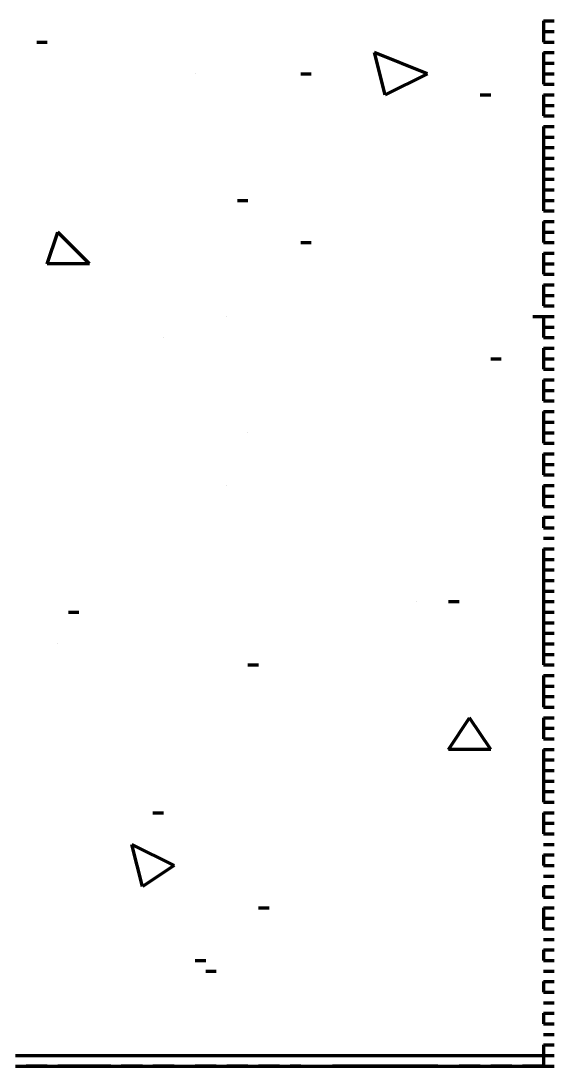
# Model space of a CAD drawing. Header units: inches. Extents: x 16 to 776, y 37 to 575.
# Drawn here: x 316.75 to 325.17, y 303.33 to 319.83 of the extents above; entities that cross this region are included whole.
import ezdxf

# ---------------------------------------------------------------- set-up
doc = ezdxf.new("R2010")
doc.units = ezdxf.units.IN
doc.header["$MEASUREMENT"] = 0
doc.layers.add('P', color=250, linetype='CONTINUOUS', lineweight=100)

msp = doc.modelspace()

# ---------------------------------------------------------------- linework, layer by layer
at = {"layer": 'P', "color": 0, "linetype": 'Continuous'}
for points in [[(325, 319.833), (325, 319.833)], [(325, 319.833), (325.167, 319.833)], [(325, 319.833), (325, 319.667)], [(325, 319.833), (325.167, 319.833)], [(325, 319.833), (325, 319.833)], [(325, 319.667), (325, 319.667)], [(325, 319.667), (325.167, 319.667)], [(325, 319.667), (325, 319.5)], [(325, 319.667), (325.167, 319.667)], [(325, 319.667), (325, 319.667)], [(317, 319.5), (317.167, 319.5)], [(325, 319.5), (325, 319.5)], [(325, 319.5), (325.167, 319.5)], [(325, 319.5), (325, 319.5)], [(325, 319.5), (325.167, 319.5)], [(325, 319.5), (325.167, 319.5)], [(325, 319.5), (325, 319.5)], [(325, 319.5), (325, 319.5)], [(325, 319.5), (325.167, 319.5)], [(325, 319.5), (325.167, 319.5)], [(325, 319.5), (325, 319.5)], [(325, 319.5), (325.167, 319.5)], [(325, 319.5), (325, 319.5)], [(323.167, 319), (322.333, 319.333)], [(322.5, 318.667), (322.333, 319.333)], [(325, 319.333), (325, 319.333)], [(325, 319.333), (325.167, 319.333)], [(325, 319.333), (325, 319.167)], [(325, 319.333), (325.167, 319.333)], [(325, 319.333), (325, 319.333)], [(325, 319.167), (325, 319.167)], [(325, 319.167), (325.167, 319.167)], [(325, 319.167), (325, 319)], [(325, 319.167), (325.167, 319.167)], [(325, 319.167), (325, 319.167)], [(319.5, 319), (319.5, 319)], [(321.167, 319), (321.333, 319)], [(323.167, 319), (322.5, 318.667)], [(325, 319), (325, 319)], [(325, 319), (325.167, 319)], [(325, 319), (325, 319)], [(325, 319), (325, 319)], [(325, 319), (325.167, 319)], [(325, 319), (325.167, 319)], [(325, 319), (325, 319)], [(325, 319), (325, 318.833)], [(325, 319), (325.167, 319)], [(325, 319), (325, 319)], [(325, 318.833), (325, 318.833)], [(325, 318.833), (325.167, 318.833)], [(325, 318.833), (325.167, 318.833)], [(325, 318.833), (325, 318.833)], [(324, 318.667), (324.167, 318.667)], [(325, 318.667), (325, 318.667)], [(325, 318.667), (325.167, 318.667)], [(325, 318.667), (325, 318.667)], [(325, 318.667), (325, 318.667)], [(325, 318.667), (325.167, 318.667)], [(325, 318.667), (325.167, 318.667)], [(325, 318.667), (325, 318.667)], [(325, 318.667), (325, 318.5)], [(325, 318.667), (325.167, 318.667)], [(325, 318.667), (325, 318.667)], [(325, 318.5), (325, 318.5)], [(325, 318.5), (325.167, 318.5)], [(325, 318.5), (325, 318.333)], [(325, 318.5), (325.167, 318.5)], [(325, 318.5), (325, 318.5)], [(325, 318.333), (325, 318.333)], [(325, 318.333), (325.167, 318.333)], [(325, 318.333), (325.167, 318.333)], [(325, 318.333), (325, 318.333)], [(325, 318.167), (325, 318.167)], [(325, 318.167), (325.167, 318.167)], [(325, 318.167), (325, 318.167)], [(325, 318.167), (325, 318.167)], [(325, 318.167), (325.167, 318.167)], [(325, 318.167), (325.167, 318.167)], [(325, 318.167), (325, 318.167)], [(325, 318.167), (325, 318)], [(325, 318.167), (325.167, 318.167)], [(325, 318.167), (325, 318.167)], [(325, 318), (325, 318)], [(325, 318), (325.167, 318)], [(325, 318), (325, 317.833)], [(325, 318), (325.167, 318)], [(325, 318), (325, 318)], [(325, 317.833), (325, 317.833)], [(325, 317.833), (325.167, 317.833)], [(325, 317.833), (325, 317.833)], [(325, 317.833), (325.167, 317.833)], [(325, 317.833), (325.167, 317.833)], [(325, 317.833), (325, 317.833)], [(325, 317.833), (325, 317.667)], [(325, 317.833), (325.167, 317.833)], [(325, 317.833), (325, 317.833)], [(325, 317.667), (325, 317.667)], [(325, 317.667), (325.167, 317.667)], [(325, 317.667), (325, 317.5)], [(325, 317.667), (325.167, 317.667)], [(325, 317.667), (325, 317.667)], [(325, 317.5), (325, 317.5)], [(325, 317.5), (325.167, 317.5)], [(325, 317.5), (325, 317.333)], [(325, 317.5), (325.167, 317.5)], [(325, 317.5), (325, 317.5)], [(325, 317.333), (325, 317.333)], [(325, 317.333), (325.167, 317.333)], [(325, 317.333), (325, 317.333)], [(325, 317.333), (325.167, 317.333)], [(325, 317.333), (325.167, 317.333)], [(325, 317.333), (325, 317.333)], [(325, 317.333), (325, 317.167)], [(325, 317.333), (325.167, 317.333)], [(325, 317.333), (325, 317.333)], [(325, 317.167), (325, 317.167)], [(325, 317.167), (325.167, 317.167)], [(325, 317.167), (325, 317)], [(325, 317.167), (325.167, 317.167)], [(325, 317.167), (325, 317.167)], [(320.167, 317), (320.333, 317)], [(325, 317), (325, 317)], [(325, 317), (325.167, 317)], [(325, 317), (325, 317)], [(325, 317), (325, 317)], [(325, 317), (325.167, 317)], [(325, 317), (325.167, 317)], [(325, 317), (325, 317)], [(325, 317), (325, 316.833)], [(325, 317), (325.167, 317)], [(325, 317), (325, 317)], [(325, 316.833), (325, 316.833)], [(325, 316.833), (325.167, 316.833)], [(325, 316.833), (325.167, 316.833)], [(325, 316.833), (325, 316.833)], [(325, 316.667), (325, 316.667)], [(325, 316.667), (325.167, 316.667)], [(325, 316.667), (325, 316.5)], [(325, 316.667), (325.167, 316.667)], [(325, 316.667), (325, 316.667)], [(317.167, 316), (317.333, 316.5)], [(317.833, 316), (317.333, 316.5)], [(325, 316.5), (325, 316.5)], [(325, 316.5), (325.167, 316.5)], [(325, 316.5), (325, 316.5)], [(325, 316.5), (325, 316.5)], [(325, 316.5), (325.167, 316.5)], [(325, 316.5), (325.167, 316.5)], [(325, 316.5), (325, 316.5)], [(325, 316.5), (325, 316.333)], [(325, 316.5), (325.167, 316.5)], [(325, 316.5), (325, 316.5)], [(321.167, 316.333), (321.333, 316.333)], [(325, 316.333), (325, 316.333)], [(325, 316.333), (325.167, 316.333)], [(325, 316.333), (325.167, 316.333)], [(325, 316.333), (325, 316.333)], [(325, 316.167), (325, 316.167)], [(325, 316.167), (325.167, 316.167)], [(325, 316.167), (325, 316)], [(325, 316.167), (325.167, 316.167)], [(325, 316.167), (325, 316.167)], [(317.833, 316), (317.167, 316)], [(325, 316), (325, 316)], [(325, 316), (325.167, 316)], [(325, 316), (325, 316)], [(325, 316), (325, 316)], [(325, 316), (325.167, 316)], [(325, 316), (325.167, 316)], [(325, 316), (325, 316)], [(325, 316), (325, 315.833)], [(325, 316), (325.167, 316)], [(325, 316), (325, 316)], [(325, 315.833), (325, 315.833)], [(325, 315.833), (325.167, 315.833)], [(325, 315.833), (325.167, 315.833)], [(325, 315.833), (325, 315.833)], [(325, 315.667), (325, 315.667)], [(325, 315.667), (325.167, 315.667)], [(325, 315.667), (325, 315.667)], [(325, 315.667), (325, 315.667)], [(325, 315.667), (325.167, 315.667)], [(325, 315.667), (325.167, 315.667)], [(325, 315.667), (325, 315.667)], [(325, 315.667), (325, 315.5)], [(325, 315.667), (325.167, 315.667)], [(325, 315.667), (325, 315.667)], [(325, 315.5), (325, 315.5)], [(325, 315.5), (325.167, 315.5)], [(325, 315.5), (325, 315.333)], [(325, 315.5), (325.167, 315.5)], [(325, 315.5), (325, 315.5)], [(325, 315.333), (325, 315.333)], [(325, 315.333), (325.167, 315.333)], [(325, 315.333), (325.167, 315.333)], [(325, 315.333), (325, 315.333)], [(325, 315.333), (325.167, 315.333)], [(325, 315.333), (325, 315.333)], [(320, 315.167), (320, 315.167)], [(324.833, 315.167), (325, 315.167)], [(325, 315.167), (325, 315.167)], [(325, 315.167), (325.167, 315.167)], [(325, 315.167), (325, 315.167)], [(325, 315.167), (325.167, 315.167)], [(325, 315.167), (325, 315.167)], [(325, 315.167), (325.167, 315.167)], [(325, 315.167), (325.167, 315.167)], [(325, 315.167), (325, 315.167)], [(325, 315.167), (325, 315)], [(325, 315.167), (325.167, 315.167)], [(325, 315.167), (325, 315.167)], [(325, 315), (325, 315)], [(325, 315), (325.167, 315)], [(325, 315), (325, 314.833)], [(325, 315), (325.167, 315)], [(325, 315), (325, 315)], [(319, 314.833), (319, 314.833)], [(325, 314.833), (325, 314.833)], [(325, 314.833), (325.167, 314.833)], [(325, 314.833), (325, 314.833)], [(325, 314.833), (325, 314.833)], [(325, 314.833), (325.167, 314.833)], [(325, 314.833), (325.167, 314.833)], [(325, 314.833), (325, 314.833)], [(325, 314.833), (325.167, 314.833)], [(325, 314.833), (325, 314.833)], [(325, 314.667), (325, 314.667)], [(325, 314.667), (325.167, 314.667)], [(325, 314.667), (325, 314.5)], [(325, 314.667), (325.167, 314.667)], [(325, 314.667), (325, 314.667)], [(324.167, 314.5), (324.333, 314.5)], [(325, 314.5), (325, 314.5)], [(325, 314.5), (325.167, 314.5)], [(325, 314.5), (325, 314.333)], [(325, 314.5), (325.167, 314.5)], [(325, 314.5), (325, 314.5)], [(325, 314.333), (325, 314.333)], [(325, 314.333), (325.167, 314.333)], [(325, 314.333), (325, 314.333)], [(325, 314.333), (325, 314.333)], [(325, 314.333), (325.167, 314.333)], [(325, 314.333), (325.167, 314.333)], [(325, 314.333), (325, 314.333)], [(325, 314.333), (325.167, 314.333)], [(325, 314.333), (325, 314.333)], [(325, 314.167), (325, 314.167)], [(325, 314.167), (325.167, 314.167)], [(325, 314.167), (325, 314)], [(325, 314.167), (325.167, 314.167)], [(325, 314.167), (325, 314.167)], [(325, 314), (325, 314)], [(325, 314), (325.167, 314)], [(325, 314), (325, 314)], [(325, 314), (325, 314)], [(325, 314), (325.167, 314)], [(325, 314), (325.167, 314)], [(325, 314), (325, 314)], [(325, 314), (325, 313.833)], [(325, 314), (325.167, 314)], [(325, 314), (325, 314)], [(325, 313.833), (325, 313.833)], [(325, 313.833), (325.167, 313.833)], [(325, 313.833), (325.167, 313.833)], [(325, 313.833), (325, 313.833)], [(325, 313.667), (325, 313.667)], [(325, 313.667), (325.167, 313.667)], [(325, 313.667), (325, 313.5)], [(325, 313.667), (325.167, 313.667)], [(325, 313.667), (325, 313.667)], [(325, 313.5), (325, 313.5)], [(325, 313.5), (325.167, 313.5)], [(325, 313.5), (325, 313.5)], [(325, 313.5), (325, 313.5)], [(325, 313.5), (325.167, 313.5)], [(325, 313.5), (325.167, 313.5)], [(325, 313.5), (325, 313.5)], [(325, 313.5), (325, 313.333)], [(325, 313.5), (325.167, 313.5)], [(325, 313.5), (325, 313.5)], [(320.333, 313.333), (320.333, 313.333)], [(325, 313.333), (325, 313.333)], [(325, 313.333), (325.167, 313.333)], [(325, 313.333), (325, 313.167)], [(325, 313.333), (325.167, 313.333)], [(325, 313.333), (325, 313.333)], [(325, 313.167), (325, 313.167)], [(325, 313.167), (325.167, 313.167)], [(325, 313.167), (325.167, 313.167)], [(325, 313.167), (325, 313.167)], [(325, 313.167), (325.167, 313.167)], [(325, 313.167), (325, 313.167)], [(325, 313), (325, 313)], [(325, 313), (325.167, 313)], [(325, 313), (325, 313)], [(325, 313), (325.167, 313)], [(325, 313), (325, 313)], [(325, 313), (325.167, 313)], [(325, 313), (325.167, 313)], [(325, 313), (325, 313)], [(325, 313), (325, 312.833)], [(325, 313), (325.167, 313)], [(325, 313), (325, 313)], [(325, 312.833), (325, 312.833)], [(325, 312.833), (325.167, 312.833)], [(325, 312.833), (325, 312.667)], [(325, 312.833), (325.167, 312.833)], [(325, 312.833), (325, 312.833)], [(325, 312.667), (325, 312.667)], [(325, 312.667), (325.167, 312.667)], [(325, 312.667), (325, 312.667)], [(325, 312.667), (325.167, 312.667)], [(325, 312.667), (325.167, 312.667)], [(325, 312.667), (325, 312.667)], [(325, 312.667), (325, 312.667)], [(325, 312.667), (325.167, 312.667)], [(325, 312.667), (325.167, 312.667)], [(325, 312.667), (325, 312.667)], [(325, 312.667), (325.167, 312.667)], [(325, 312.667), (325, 312.667)], [(320, 312.5), (320, 312.5)], [(325, 312.5), (325, 312.5)], [(325, 312.5), (325.167, 312.5)], [(325, 312.5), (325, 312.333)], [(325, 312.5), (325.167, 312.5)], [(325, 312.5), (325, 312.5)], [(325, 312.333), (325, 312.333)], [(325, 312.333), (325.167, 312.333)], [(325, 312.333), (325, 312.167)], [(325, 312.333), (325.167, 312.333)], [(325, 312.333), (325, 312.333)], [(325, 312.167), (325, 312.167)], [(325, 312.167), (325.167, 312.167)], [(325, 312.167), (325, 312.167)], [(325, 312.167), (325.167, 312.167)], [(325, 312.167), (325.167, 312.167)], [(325, 312.167), (325, 312.167)], [(325, 312.167), (325, 312.167)], [(325, 312.167), (325.167, 312.167)], [(325, 312.167), (325.167, 312.167)], [(325, 312.167), (325, 312.167)], [(325, 312.167), (325.167, 312.167)], [(325, 312.167), (325, 312.167)], [(325, 312), (325, 312)], [(325, 312), (325.167, 312)], [(325, 312), (325, 311.833)], [(325, 312), (325.167, 312)], [(325, 312), (325, 312)], [(325, 311.833), (325, 311.833)], [(325, 311.833), (325.167, 311.833)], [(325, 311.833), (325, 311.833)], [(325, 311.833), (325, 311.833)], [(325, 311.833), (325.167, 311.833)], [(325, 311.833), (325.167, 311.833)], [(325, 311.833), (325, 311.833)], [(325, 311.833), (325.167, 311.833)], [(325, 311.833), (325, 311.833)], [(325, 311.833), (325.167, 311.833)], [(325, 311.833), (325, 311.833)], [(325, 311.667), (325, 311.667)], [(325, 311.667), (325.167, 311.667)], [(325, 311.667), (325, 311.667)], [(325, 311.667), (325.167, 311.667)], [(325, 311.667), (325.167, 311.667)], [(325, 311.667), (325, 311.667)], [(325, 311.5), (325, 311.5)], [(325, 311.5), (325.167, 311.5)], [(325, 311.5), (325, 311.333)], [(325, 311.5), (325.167, 311.5)], [(325, 311.5), (325, 311.5)], [(325, 311.333), (325, 311.333)], [(325, 311.333), (325.167, 311.333)], [(325, 311.333), (325, 311.333)], [(325, 311.333), (325, 311.333)], [(325, 311.333), (325.167, 311.333)], [(325, 311.333), (325.167, 311.333)], [(325, 311.333), (325, 311.333)], [(325, 311.333), (325, 311.167)], [(325, 311.333), (325.167, 311.333)], [(325, 311.333), (325, 311.333)], [(325, 311.167), (325, 311.167)], [(325, 311.167), (325.167, 311.167)], [(325, 311.167), (325, 311)], [(325, 311.167), (325.167, 311.167)], [(325, 311.167), (325, 311.167)], [(325, 311), (325, 311)], [(325, 311), (325.167, 311)], [(325, 311), (325, 311)], [(325, 311), (325.167, 311)], [(325, 311), (325.167, 311)], [(325, 311), (325, 311)], [(325, 311), (325, 310.833)], [(325, 311), (325.167, 311)], [(325, 311), (325, 311)], [(325, 310.833), (325, 310.833)], [(325, 310.833), (325.167, 310.833)], [(325, 310.833), (325, 310.667)], [(325, 310.833), (325.167, 310.833)], [(325, 310.833), (325, 310.833)], [(323, 310.667), (323, 310.667)], [(323.5, 310.667), (323.667, 310.667)], [(325, 310.667), (325, 310.667)], [(325, 310.667), (325.167, 310.667)], [(325, 310.667), (325, 310.5)], [(325, 310.667), (325.167, 310.667)], [(325, 310.667), (325, 310.667)], [(317.5, 310.5), (317.667, 310.5)], [(325, 310.5), (325, 310.5)], [(325, 310.5), (325.167, 310.5)], [(325, 310.5), (325, 310.5)], [(325, 310.5), (325.167, 310.5)], [(325, 310.5), (325.167, 310.5)], [(325, 310.5), (325, 310.5)], [(325, 310.5), (325, 310.333)], [(325, 310.5), (325.167, 310.5)], [(325, 310.5), (325, 310.5)], [(325, 310.333), (325, 310.333)], [(325, 310.333), (325.167, 310.333)], [(325, 310.333), (325, 310.167)], [(325, 310.333), (325.167, 310.333)], [(325, 310.333), (325, 310.333)], [(325, 310.167), (325, 310.167)], [(325, 310.167), (325.167, 310.167)], [(325, 310.167), (325, 310)], [(325, 310.167), (325.167, 310.167)], [(325, 310.167), (325, 310.167)], [(317.333, 310), (317.333, 310)], [(325, 310), (325, 310)], [(325, 310), (325.167, 310)], [(325, 310), (325, 310)], [(325, 310), (325.167, 310)], [(325, 310), (325.167, 310)], [(325, 310), (325, 310)], [(325, 310), (325, 309.833)], [(325, 310), (325.167, 310)], [(325, 310), (325, 310)], [(325, 309.833), (325, 309.833)], [(325, 309.833), (325.167, 309.833)], [(325, 309.833), (325, 309.667)], [(325, 309.833), (325.167, 309.833)], [(325, 309.833), (325, 309.833)], [(320.333, 309.667), (320.5, 309.667)], [(325, 309.667), (325, 309.667)], [(325, 309.667), (325.167, 309.667)], [(325, 309.667), (325, 309.667)], [(325, 309.667), (325, 309.667)], [(325, 309.667), (325.167, 309.667)], [(325, 309.667), (325.167, 309.667)], [(325, 309.667), (325, 309.667)], [(325, 309.667), (325.167, 309.667)], [(325, 309.667), (325, 309.667)], [(325, 309.5), (325, 309.5)], [(325, 309.5), (325.167, 309.5)], [(325, 309.5), (325, 309.333)], [(325, 309.5), (325.167, 309.5)], [(325, 309.5), (325, 309.5)], [(325, 309.333), (325, 309.333)], [(325, 309.333), (325.167, 309.333)], [(325, 309.333), (325, 309.167)], [(325, 309.333), (325.167, 309.333)], [(325, 309.333), (325, 309.333)], [(325, 309.167), (325, 309.167)], [(325, 309.167), (325.167, 309.167)], [(325, 309.167), (325, 309.167)], [(325, 309.167), (325, 309.167)], [(325, 309.167), (325.167, 309.167)], [(325, 309.167), (325.167, 309.167)], [(325, 309.167), (325, 309.167)], [(325, 309.167), (325, 309)], [(325, 309.167), (325.167, 309.167)], [(325, 309.167), (325, 309.167)], [(325, 309), (325, 309)], [(325, 309), (325.167, 309)], [(325, 309), (325.167, 309)], [(325, 309), (325, 309)], [(323.5, 308.333), (323.833, 308.833)], [(324.167, 308.333), (323.833, 308.833)], [(323.833, 308.833), (323.833, 308.833)], [(325, 308.833), (325, 308.833)], [(325, 308.833), (325.167, 308.833)], [(325, 308.833), (325, 308.833)], [(325, 308.833), (325, 308.833)], [(325, 308.833), (325.167, 308.833)], [(325, 308.833), (325.167, 308.833)], [(325, 308.833), (325, 308.833)], [(325, 308.833), (325, 308.667)], [(325, 308.833), (325.167, 308.833)], [(325, 308.833), (325, 308.833)], [(325, 308.667), (325, 308.667)], [(325, 308.667), (325.167, 308.667)], [(325, 308.667), (325, 308.5)], [(325, 308.667), (325.167, 308.667)], [(325, 308.667), (325, 308.667)], [(325, 308.5), (325, 308.5)], [(325, 308.5), (325.167, 308.5)], [(325, 308.5), (325.167, 308.5)], [(325, 308.5), (325, 308.5)], [(324.167, 308.333), (323.5, 308.333)], [(325, 308.333), (325, 308.333)], [(325, 308.333), (325.167, 308.333)], [(325, 308.333), (325, 308.333)], [(325, 308.333), (325, 308.333)], [(325, 308.333), (325.167, 308.333)], [(325, 308.333), (325.167, 308.333)], [(325, 308.333), (325, 308.333)], [(325, 308.333), (325, 308.167)], [(325, 308.333), (325.167, 308.333)], [(325, 308.333), (325, 308.333)], [(325, 308.167), (325, 308.167)], [(325, 308.167), (325.167, 308.167)], [(325, 308.167), (325, 308)], [(325, 308.167), (325.167, 308.167)], [(325, 308.167), (325, 308.167)], [(325, 308), (325, 308)], [(325, 308), (325.167, 308)], [(325, 308), (325, 308)], [(325, 308), (325.167, 308)], [(325, 308), (325.167, 308)], [(325, 308), (325, 308)], [(325, 308), (325, 307.833)], [(325, 308), (325.167, 308)], [(325, 308), (325, 308)], [(325, 307.833), (325, 307.833)], [(325, 307.833), (325.167, 307.833)], [(325, 307.833), (325, 307.667)], [(325, 307.833), (325.167, 307.833)], [(325, 307.833), (325, 307.833)], [(325, 307.667), (325, 307.667)], [(325, 307.667), (325.167, 307.667)], [(325, 307.667), (325, 307.5)], [(325, 307.667), (325.167, 307.667)], [(325, 307.667), (325, 307.667)], [(325, 307.5), (325, 307.5)], [(325, 307.5), (325.167, 307.5)], [(325, 307.5), (325, 307.5)], [(325, 307.5), (325.167, 307.5)], [(325, 307.5), (325.167, 307.5)], [(325, 307.5), (325, 307.5)], [(325, 307.5), (325, 307.5)], [(325, 307.5), (325.167, 307.5)], [(325, 307.5), (325.167, 307.5)], [(325, 307.5), (325, 307.5)], [(325, 307.5), (325.167, 307.5)], [(325, 307.5), (325, 307.5)], [(318.833, 307.333), (319, 307.333)], [(325, 307.333), (325, 307.333)], [(325, 307.333), (325.167, 307.333)], [(325, 307.333), (325, 307.167)], [(325, 307.333), (325.167, 307.333)], [(325, 307.333), (325, 307.333)], [(325, 307.167), (325, 307.167)], [(325, 307.167), (325.167, 307.167)], [(325, 307.167), (325, 307)], [(325, 307.167), (325.167, 307.167)], [(325, 307.167), (325, 307.167)], [(325, 307), (325, 307)], [(325, 307), (325.167, 307)], [(325, 307), (325, 307)], [(325, 307), (325, 307)], [(325, 307), (325.167, 307)], [(325, 307), (325.167, 307)], [(325, 307), (325, 307)], [(325, 307), (325.167, 307)], [(325, 307), (325, 307)], [(325, 307), (325.167, 307)], [(325, 307), (325, 307)], [(319.167, 306.5), (318.5, 306.833)], [(318.667, 306.167), (318.5, 306.833)], [(325, 306.833), (325, 306.833)], [(325, 306.833), (325.167, 306.833)], [(325, 306.833), (325, 306.833)], [(325, 306.833), (325.167, 306.833)], [(325, 306.833), (325.167, 306.833)], [(325, 306.833), (325, 306.833)], [(325, 306.667), (325, 306.667)], [(325, 306.667), (325.167, 306.667)], [(325, 306.667), (325, 306.667)], [(325, 306.667), (325, 306.667)], [(325, 306.667), (325.167, 306.667)], [(325, 306.667), (325.167, 306.667)], [(325, 306.667), (325, 306.667)], [(325, 306.667), (325, 306.5)], [(325, 306.667), (325.167, 306.667)], [(325, 306.667), (325, 306.667)], [(319.167, 306.5), (318.667, 306.167)], [(325, 306.5), (325, 306.5)], [(325, 306.5), (325.167, 306.5)], [(325, 306.5), (325.167, 306.5)], [(325, 306.5), (325, 306.5)], [(325, 306.5), (325.167, 306.5)], [(325, 306.5), (325, 306.5)], [(325, 306.333), (325, 306.333)], [(325, 306.333), (325.167, 306.333)], [(325, 306.333), (325, 306.333)], [(325, 306.333), (325.167, 306.333)], [(325, 306.333), (325.167, 306.333)], [(325, 306.333), (325, 306.333)], [(325, 306.167), (325, 306.167)], [(325, 306.167), (325.167, 306.167)], [(325, 306.167), (325, 306.167)], [(325, 306.167), (325, 306.167)], [(325, 306.167), (325.167, 306.167)], [(325, 306.167), (325.167, 306.167)], [(325, 306.167), (325, 306.167)], [(325, 306.167), (325, 306)], [(325, 306.167), (325.167, 306.167)], [(325, 306.167), (325, 306.167)], [(325, 306), (325, 306)], [(325, 306), (325.167, 306)], [(325, 306), (325.167, 306)], [(325, 306), (325, 306)], [(325, 306), (325.167, 306)], [(325, 306), (325, 306)], [(320.5, 305.833), (320.667, 305.833)], [(325, 305.833), (325, 305.833)], [(325, 305.833), (325.167, 305.833)], [(325, 305.833), (325, 305.833)], [(325, 305.833), (325.167, 305.833)], [(325, 305.833), (325, 305.833)], [(325, 305.833), (325.167, 305.833)], [(325, 305.833), (325.167, 305.833)], [(325, 305.833), (325, 305.833)], [(325, 305.833), (325, 305.667)], [(325, 305.833), (325.167, 305.833)], [(325, 305.833), (325, 305.833)], [(325, 305.667), (325, 305.667)], [(325, 305.667), (325.167, 305.667)], [(325, 305.667), (325, 305.5)], [(325, 305.667), (325.167, 305.667)], [(325, 305.667), (325, 305.667)], [(325, 305.5), (325, 305.5)], [(325, 305.5), (325.167, 305.5)], [(325, 305.5), (325.167, 305.5)], [(325, 305.5), (325, 305.5)], [(325, 305.5), (325.167, 305.5)], [(325, 305.5), (325, 305.5)], [(325, 305.333), (325, 305.333)], [(325, 305.333), (325.167, 305.333)], [(325, 305.333), (325, 305.333)], [(325, 305.333), (325.167, 305.333)], [(325, 305.333), (325, 305.333)], [(325, 305.333), (325.167, 305.333)], [(325, 305.333), (325.167, 305.333)], [(325, 305.333), (325, 305.333)], [(325, 305.333), (325, 305.333)], [(325, 305.333), (325.167, 305.333)], [(325, 305.333), (325.167, 305.333)], [(325, 305.333), (325, 305.333)], [(325, 305.333), (325.167, 305.333)], [(325, 305.333), (325, 305.333)], [(325, 305.167), (325, 305.167)], [(325, 305.167), (325.167, 305.167)], [(325, 305.167), (325, 305)], [(325, 305.167), (325.167, 305.167)], [(325, 305.167), (325, 305.167)], [(319.5, 305), (319.667, 305)], [(325, 305), (325, 305)], [(325, 305), (325.167, 305)], [(325, 305), (325, 305)], [(325, 305), (325, 305)], [(325, 305), (325.167, 305)], [(325, 305), (325.167, 305)], [(325, 305), (325, 305)], [(325, 305), (325.167, 305)], [(325, 305), (325, 305)], [(325, 305), (325.167, 305)], [(325, 305), (325, 305)], [(319.667, 304.833), (319.833, 304.833)], [(325, 304.833), (325, 304.833)], [(325, 304.833), (325.167, 304.833)], [(325, 304.833), (325, 304.833)], [(325, 304.833), (325.167, 304.833)], [(325, 304.833), (325.167, 304.833)], [(325, 304.833), (325, 304.833)], [(325, 304.667), (325, 304.667)], [(325, 304.667), (325.167, 304.667)], [(325, 304.667), (325, 304.5)], [(325, 304.667), (325.167, 304.667)], [(325, 304.667), (325, 304.667)], [(325, 304.5), (325, 304.5)], [(325, 304.5), (325.167, 304.5)], [(325, 304.5), (325, 304.5)], [(325, 304.5), (325, 304.5)], [(325, 304.5), (325.167, 304.5)], [(325, 304.5), (325.167, 304.5)], [(325, 304.5), (325, 304.5)], [(325, 304.5), (325.167, 304.5)], [(325, 304.5), (325, 304.5)], [(325, 304.5), (325.167, 304.5)], [(325, 304.5), (325, 304.5)], [(325, 304.333), (325, 304.333)], [(325, 304.333), (325.167, 304.333)], [(325, 304.333), (325, 304.333)], [(325, 304.333), (325.167, 304.333)], [(325, 304.333), (325.167, 304.333)], [(325, 304.333), (325, 304.333)], [(325, 304.167), (325, 304.167)], [(325, 304.167), (325.167, 304.167)], [(325, 304.167), (325, 304)], [(325, 304.167), (325.167, 304.167)], [(325, 304.167), (325, 304.167)], [(325, 304), (325, 304)], [(325, 304), (325.167, 304)], [(325, 304), (325, 304)], [(325, 304), (325, 304)], [(325, 304), (325.167, 304)], [(325, 304), (325.167, 304)], [(325, 304), (325, 304)], [(325, 304), (325.167, 304)], [(325, 304), (325, 304)], [(325, 304), (325.167, 304)], [(325, 304), (325, 304)], [(325, 303.833), (325, 303.833)], [(325, 303.833), (325.167, 303.833)], [(325, 303.833), (325, 303.833)], [(325, 303.833), (325.167, 303.833)], [(325, 303.833), (325.167, 303.833)], [(325, 303.833), (325, 303.833)], [(325, 303.667), (325, 303.667)], [(325, 303.667), (325.167, 303.667)], [(325, 303.667), (325, 303.667)], [(325, 303.667), (325, 303.667)], [(325, 303.667), (325.167, 303.667)], [(325, 303.667), (325.167, 303.667)], [(325, 303.667), (325, 303.667)], [(325, 303.667), (325, 303.5)], [(325, 303.667), (325.167, 303.667)], [(325, 303.667), (325, 303.667)], [(316.667, 303.5), (316.833, 303.5)], [(316.667, 303.5), (316.833, 303.5)], [(316.833, 303.5), (317, 303.5)], [(316.833, 303.5), (317, 303.5)], [(317, 303.5), (317.167, 303.5)], [(317, 303.5), (317.167, 303.5)], [(317, 303.5), (317, 303.5)], [(317, 303.5), (317, 303.5)], [(317.167, 303.5), (317.333, 303.5)], [(317.167, 303.5), (317.333, 303.5)], [(317.333, 303.5), (317.5, 303.5)], [(317.333, 303.5), (317.5, 303.5)], [(317.333, 303.5), (317.333, 303.5)], [(317.333, 303.5), (317.333, 303.5)], [(317.5, 303.5), (317.667, 303.5)], [(317.5, 303.5), (317.667, 303.5)], [(317.667, 303.5), (317.833, 303.5)], [(317.667, 303.5), (317.833, 303.5)], [(317.833, 303.5), (318, 303.5)], [(317.833, 303.5), (318, 303.5)], [(317.833, 303.5), (317.833, 303.5)], [(317.833, 303.5), (317.833, 303.5)], [(318, 303.5), (318.167, 303.5)], [(318, 303.5), (318.167, 303.5)], [(318.167, 303.5), (318.333, 303.5)], [(318.167, 303.5), (318.333, 303.5)], [(318.167, 303.5), (318.167, 303.5)], [(318.167, 303.5), (318.167, 303.5)], [(318.333, 303.5), (318.5, 303.5)], [(318.333, 303.5), (318.5, 303.5)], [(318.5, 303.5), (318.667, 303.5)], [(318.5, 303.5), (318.667, 303.5)], [(318.667, 303.5), (318.833, 303.5)], [(318.667, 303.5), (318.833, 303.5)], [(318.667, 303.5), (318.667, 303.5)], [(318.667, 303.5), (318.667, 303.5)], [(318.833, 303.5), (319, 303.5)], [(318.833, 303.5), (319, 303.5)], [(319, 303.5), (319.167, 303.5)], [(319, 303.5), (319.167, 303.5)], [(319, 303.5), (319, 303.5)], [(319, 303.5), (319, 303.5)], [(319.167, 303.5), (319.333, 303.5)], [(319.167, 303.5), (319.333, 303.5)], [(319.333, 303.5), (319.5, 303.5)], [(319.333, 303.5), (319.5, 303.5)], [(319.333, 303.5), (319.5, 303.5)], [(319.5, 303.5), (319.667, 303.5)], [(319.5, 303.5), (319.667, 303.5)], [(319.5, 303.5), (319.5, 303.5)], [(319.5, 303.5), (319.5, 303.5)], [(319.5, 303.5), (319.5, 303.5)], [(319.667, 303.5), (319.833, 303.5)], [(319.667, 303.5), (319.833, 303.5)], [(319.833, 303.5), (320, 303.5)], [(319.833, 303.5), (320, 303.5)], [(320, 303.5), (320.167, 303.5)], [(320, 303.5), (320.167, 303.5)], [(320, 303.5), (320, 303.5)], [(320, 303.5), (320.167, 303.5)], [(320, 303.5), (320, 303.5)], [(320, 303.5), (320, 303.5)], [(320.167, 303.5), (320.333, 303.5)], [(320.167, 303.5), (320.333, 303.5)], [(320.333, 303.5), (320.5, 303.5)], [(320.333, 303.5), (320.5, 303.5)], [(320.333, 303.5), (320.5, 303.5)], [(320.333, 303.5), (320.333, 303.5)], [(320.333, 303.5), (320.333, 303.5)], [(320.5, 303.5), (320.667, 303.5)], [(320.5, 303.5), (320.667, 303.5)], [(320.5, 303.5), (320.667, 303.5)], [(320.667, 303.5), (320.833, 303.5)], [(320.667, 303.5), (320.833, 303.5)], [(320.833, 303.5), (321, 303.5)], [(320.833, 303.5), (321, 303.5)], [(320.833, 303.5), (321, 303.5)], [(320.833, 303.5), (320.833, 303.5)], [(320.833, 303.5), (320.833, 303.5)], [(321, 303.5), (321.167, 303.5)], [(321, 303.5), (321.167, 303.5)], [(321, 303.5), (321.167, 303.5)], [(321.167, 303.5), (321.333, 303.5)], [(321.167, 303.5), (321.333, 303.5)], [(321.167, 303.5), (321.167, 303.5)], [(321.167, 303.5), (321.167, 303.5)], [(321.333, 303.5), (321.5, 303.5)], [(321.333, 303.5), (321.5, 303.5)], [(321.333, 303.5), (321.5, 303.5)], [(321.5, 303.5), (321.667, 303.5)], [(321.5, 303.5), (321.667, 303.5)], [(321.5, 303.5), (321.667, 303.5)], [(321.5, 303.5), (321.667, 303.5)], [(321.667, 303.5), (321.833, 303.5)], [(321.667, 303.5), (321.833, 303.5)], [(321.667, 303.5), (321.667, 303.5)], [(321.667, 303.5), (321.667, 303.5)], [(321.667, 303.5), (321.667, 303.5)], [(321.833, 303.5), (322, 303.5)], [(321.833, 303.5), (322, 303.5)], [(322, 303.5), (322.167, 303.5)], [(322, 303.5), (322.167, 303.5)], [(322, 303.5), (322, 303.5)], [(322, 303.5), (322, 303.5)], [(322.167, 303.5), (322.333, 303.5)], [(322.167, 303.5), (322.333, 303.5)], [(322.333, 303.5), (322.5, 303.5)], [(322.333, 303.5), (322.5, 303.5)], [(322.5, 303.5), (322.667, 303.5)], [(322.5, 303.5), (322.667, 303.5)], [(322.5, 303.5), (322.5, 303.5)], [(322.5, 303.5), (322.5, 303.5)], [(322.667, 303.5), (322.833, 303.5)], [(322.667, 303.5), (322.833, 303.5)], [(322.833, 303.5), (323, 303.5)], [(322.833, 303.5), (323, 303.5)], [(323, 303.5), (323.167, 303.5)], [(323, 303.5), (323.167, 303.5)], [(323, 303.5), (323, 303.5)], [(323, 303.5), (323, 303.5)], [(323.167, 303.5), (323.333, 303.5)], [(323.167, 303.5), (323.333, 303.5)], [(323.333, 303.5), (323.333, 303.5)], [(323.333, 303.5), (323.5, 303.5)], [(323.333, 303.5), (323.5, 303.5)], [(323.333, 303.5), (323.333, 303.5)], [(323.333, 303.5), (323.333, 303.5)], [(323.5, 303.5), (323.667, 303.5)], [(323.5, 303.5), (323.667, 303.5)], [(323.5, 303.5), (323.667, 303.5)], [(323.667, 303.5), (323.833, 303.5)], [(323.667, 303.5), (323.833, 303.5)], [(323.667, 303.5), (323.833, 303.5)], [(323.833, 303.5), (324, 303.5)], [(323.833, 303.5), (324, 303.5)], [(323.833, 303.5), (323.833, 303.5)], [(323.833, 303.5), (323.833, 303.5)], [(324, 303.5), (324.167, 303.5)], [(324, 303.5), (324.167, 303.5)], [(324.167, 303.5), (324.333, 303.5)], [(324.167, 303.5), (324.333, 303.5)], [(324.167, 303.5), (324.167, 303.5)], [(324.167, 303.5), (324.167, 303.5)], [(324.333, 303.5), (324.5, 303.5)], [(324.333, 303.5), (324.5, 303.5)], [(324.5, 303.5), (324.667, 303.5)], [(324.5, 303.5), (324.667, 303.5)], [(324.667, 303.5), (324.833, 303.5)], [(324.667, 303.5), (324.833, 303.5)], [(324.667, 303.5), (324.667, 303.5)], [(324.667, 303.5), (324.667, 303.5)], [(324.833, 303.5), (325, 303.5)], [(324.833, 303.5), (325, 303.5)], [(325, 303.5), (325, 303.5)], [(325, 303.5), (325, 303.5)], [(325, 303.5), (325.167, 303.5)], [(325, 303.5), (325, 303.333)], [(325, 303.5), (325.167, 303.5)], [(325, 303.5), (325, 303.5)], [(316.667, 303.333), (316.833, 303.333)], [(316.667, 303.333), (316.833, 303.333)], [(317, 303.333), (316.833, 303.333)], [(316.833, 303.333), (317, 303.333)], [(316.833, 303.333), (317, 303.333)], [(317.167, 303.333), (317, 303.333)], [(317, 303.333), (317.167, 303.333)], [(317, 303.333), (317, 303.333)], [(317, 303.333), (317, 303.333)], [(317, 303.333), (317.167, 303.333)], [(317, 303.333), (317, 303.333)], [(317.167, 303.333), (317.333, 303.333)], [(317.167, 303.333), (317.333, 303.333)], [(317.5, 303.333), (317.333, 303.333)], [(317.333, 303.333), (317.5, 303.333)], [(317.333, 303.333), (317.333, 303.333)], [(317.333, 303.333), (317.333, 303.333)], [(317.333, 303.333), (317.5, 303.333)], [(317.333, 303.333), (317.333, 303.333)], [(317.667, 303.333), (317.5, 303.333)], [(317.5, 303.333), (317.667, 303.333)], [(317.5, 303.333), (317.667, 303.333)], [(317.833, 303.333), (317.667, 303.333)], [(317.667, 303.333), (317.833, 303.333)], [(317.667, 303.333), (317.833, 303.333)], [(318, 303.333), (317.833, 303.333)], [(317.833, 303.333), (318, 303.333)], [(317.833, 303.333), (317.833, 303.333)], [(317.833, 303.333), (318, 303.333)], [(317.833, 303.333), (317.833, 303.333)], [(318.167, 303.333), (318, 303.333)], [(318, 303.333), (318.167, 303.333)], [(318, 303.333), (318.167, 303.333)], [(318.167, 303.333), (318.333, 303.333)], [(318.167, 303.333), (318.167, 303.333)], [(318.167, 303.333), (318.167, 303.333)], [(318.167, 303.333), (318.333, 303.333)], [(318.167, 303.333), (318.167, 303.333)], [(318.5, 303.333), (318.333, 303.333)], [(318.333, 303.333), (318.5, 303.333)], [(318.333, 303.333), (318.5, 303.333)], [(318.667, 303.333), (318.5, 303.333)], [(318.5, 303.333), (318.667, 303.333)], [(318.5, 303.333), (318.667, 303.333)], [(318.667, 303.333), (318.833, 303.333)], [(318.667, 303.333), (318.667, 303.333)], [(318.667, 303.333), (318.667, 303.333)], [(318.667, 303.333), (318.833, 303.333)], [(318.667, 303.333), (318.667, 303.333)], [(319, 303.333), (318.833, 303.333)], [(318.833, 303.333), (319, 303.333)], [(318.833, 303.333), (319, 303.333)], [(319.167, 303.333), (319, 303.333)], [(319, 303.333), (319.167, 303.333)], [(319, 303.333), (319, 303.333)], [(319, 303.333), (319, 303.333)], [(319, 303.333), (319.167, 303.333)], [(319, 303.333), (319, 303.333)], [(319.167, 303.333), (319.333, 303.333)], [(319.167, 303.333), (319.333, 303.333)], [(319.333, 303.333), (319.5, 303.333)], [(319.333, 303.333), (319.5, 303.333)], [(319.333, 303.333), (319.5, 303.333)], [(319.667, 303.333), (319.5, 303.333)], [(319.5, 303.333), (319.667, 303.333)], [(319.5, 303.333), (319.5, 303.333)], [(319.5, 303.333), (319.5, 303.333)], [(319.5, 303.333), (319.667, 303.333)], [(319.5, 303.333), (319.5, 303.333)], [(319.5, 303.333), (319.5, 303.333)], [(319.833, 303.333), (319.667, 303.333)], [(319.667, 303.333), (319.833, 303.333)], [(319.667, 303.333), (319.833, 303.333)], [(319.833, 303.333), (320, 303.333)], [(319.833, 303.333), (320, 303.333)], [(320.167, 303.333), (320, 303.333)], [(320, 303.333), (320.167, 303.333)], [(320, 303.333), (320, 303.333)], [(320, 303.333), (320.167, 303.333)], [(320, 303.333), (320, 303.333)], [(320, 303.333), (320.167, 303.333)], [(320, 303.333), (320, 303.333)], [(320.333, 303.333), (320.167, 303.333)], [(320.167, 303.333), (320.333, 303.333)], [(320.167, 303.333), (320.333, 303.333)], [(320.333, 303.333), (320.5, 303.333)], [(320.333, 303.333), (320.5, 303.333)], [(320.333, 303.333), (320.333, 303.333)], [(320.333, 303.333), (320.5, 303.333)], [(320.333, 303.333), (320.333, 303.333)], [(320.667, 303.333), (320.5, 303.333)], [(320.5, 303.333), (320.667, 303.333)], [(320.5, 303.333), (320.667, 303.333)], [(320.5, 303.333), (320.667, 303.333)], [(320.833, 303.333), (320.667, 303.333)], [(320.667, 303.333), (320.833, 303.333)], [(320.667, 303.333), (320.833, 303.333)], [(320.833, 303.333), (321, 303.333)], [(320.833, 303.333), (321, 303.333)], [(320.833, 303.333), (320.833, 303.333)], [(320.833, 303.333), (321, 303.333)], [(320.833, 303.333), (320.833, 303.333)], [(321.167, 303.333), (321, 303.333)], [(321, 303.333), (321.167, 303.333)], [(321, 303.333), (321.167, 303.333)], [(321, 303.333), (321.167, 303.333)], [(321.167, 303.333), (321.333, 303.333)], [(321.167, 303.333), (321.167, 303.333)], [(321.167, 303.333), (321.167, 303.333)], [(321.167, 303.333), (321.333, 303.333)], [(321.167, 303.333), (321.167, 303.333)], [(321.333, 303.333), (321.5, 303.333)], [(321.333, 303.333), (321.5, 303.333)], [(321.333, 303.333), (321.5, 303.333)], [(321.5, 303.333), (321.667, 303.333)], [(321.5, 303.333), (321.667, 303.333)], [(321.5, 303.333), (321.667, 303.333)], [(321.5, 303.333), (321.667, 303.333)], [(321.833, 303.333), (321.667, 303.333)], [(321.667, 303.333), (321.833, 303.333)], [(321.667, 303.333), (321.667, 303.333)], [(321.667, 303.333), (321.667, 303.333)], [(321.667, 303.333), (321.833, 303.333)], [(321.667, 303.333), (321.667, 303.333)], [(321.667, 303.333), (321.667, 303.333)], [(322, 303.333), (321.833, 303.333)], [(321.833, 303.333), (322, 303.333)], [(321.833, 303.333), (322, 303.333)], [(322.167, 303.333), (322, 303.333)], [(322, 303.333), (322.167, 303.333)], [(322, 303.333), (322, 303.333)], [(322, 303.333), (322.167, 303.333)], [(322, 303.333), (322, 303.333)], [(322.333, 303.333), (322.167, 303.333)], [(322.167, 303.333), (322.333, 303.333)], [(322.167, 303.333), (322.333, 303.333)], [(322.5, 303.333), (322.333, 303.333)], [(322.333, 303.333), (322.5, 303.333)], [(322.333, 303.333), (322.5, 303.333)], [(322.667, 303.333), (322.5, 303.333)], [(322.5, 303.333), (322.667, 303.333)], [(322.5, 303.333), (322.5, 303.333)], [(322.5, 303.333), (322.667, 303.333)], [(322.5, 303.333), (322.5, 303.333)], [(322.833, 303.333), (322.667, 303.333)], [(322.667, 303.333), (322.833, 303.333)], [(322.667, 303.333), (322.833, 303.333)], [(323, 303.333), (322.833, 303.333)], [(322.833, 303.333), (323, 303.333)], [(322.833, 303.333), (323, 303.333)], [(323.167, 303.333), (323, 303.333)], [(323, 303.333), (323.167, 303.333)], [(323, 303.333), (323, 303.333)], [(323, 303.333), (323.167, 303.333)], [(323, 303.333), (323, 303.333)], [(323.333, 303.333), (323.167, 303.333)], [(323.167, 303.333), (323.333, 303.333)], [(323.167, 303.333), (323.333, 303.333)], [(323.333, 303.333), (323.5, 303.333)], [(323.333, 303.333), (323.333, 303.333)], [(323.333, 303.333), (323.333, 303.333)], [(323.333, 303.333), (323.5, 303.333)], [(323.333, 303.333), (323.333, 303.333)], [(323.5, 303.333), (323.667, 303.333)], [(323.5, 303.333), (323.667, 303.333)], [(323.5, 303.333), (323.667, 303.333)], [(323.833, 303.333), (323.667, 303.333)], [(323.667, 303.333), (323.833, 303.333)], [(323.667, 303.333), (323.833, 303.333)], [(323.667, 303.333), (323.833, 303.333)], [(324, 303.333), (323.833, 303.333)], [(323.833, 303.333), (324, 303.333)], [(323.833, 303.333), (323.833, 303.333)], [(323.833, 303.333), (323.833, 303.333)], [(323.833, 303.333), (324, 303.333)], [(323.833, 303.333), (323.833, 303.333)], [(324, 303.333), (324.167, 303.333)], [(324, 303.333), (324.167, 303.333)], [(324.333, 303.333), (324.167, 303.333)], [(324.167, 303.333), (324.333, 303.333)], [(324.167, 303.333), (324.167, 303.333)], [(324.167, 303.333), (324.167, 303.333)], [(324.167, 303.333), (324.333, 303.333)], [(324.167, 303.333), (324.167, 303.333)], [(324.5, 303.333), (324.333, 303.333)], [(324.333, 303.333), (324.5, 303.333)], [(324.333, 303.333), (324.5, 303.333)], [(324.5, 303.333), (324.667, 303.333)], [(324.5, 303.333), (324.667, 303.333)], [(324.833, 303.333), (324.667, 303.333)], [(324.667, 303.333), (324.833, 303.333)], [(324.667, 303.333), (324.667, 303.333)], [(324.667, 303.333), (324.667, 303.333)], [(324.667, 303.333), (324.833, 303.333)], [(324.667, 303.333), (324.667, 303.333)], [(325, 303.333), (324.833, 303.333)], [(324.833, 303.333), (325, 303.333)], [(324.833, 303.333), (325, 303.333)], [(325, 303.333), (325, 303.333)], [(325, 303.333), (325, 303.333)], [(325, 303.333), (325.167, 303.333)]]:
    msp.add_lwpolyline(points, dxfattribs=at)

doc.saveas('drawing.dxf')
